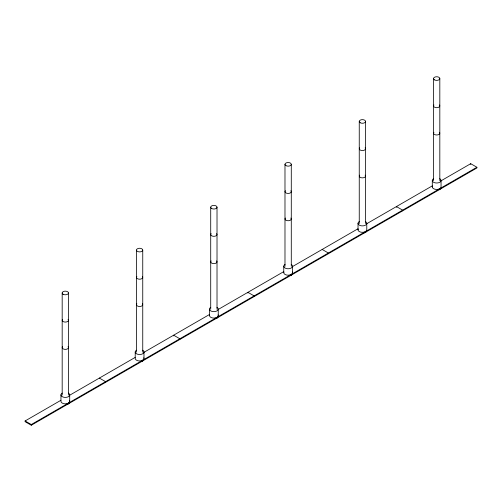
<?xml version="1.0" encoding="UTF-8"?>
<svg xmlns="http://www.w3.org/2000/svg" width="502" height="502" viewBox="0 0 502 502"><rect width="100%" height="100%" fill="white"/><g stroke="black" fill="none" stroke-linecap="round" stroke-linejoin="round"><path stroke-width="0.75" d="M441.001 180.839L470.713 163.69L476.9 167.26L476.9 167.975L31.287 425.244L25.1 421.674L25.1 420.958L60.886 400.301M69.659 395.231L135.151 357.418M143.93 352.354L209.422 314.541M218.201 309.477L283.686 271.664M292.465 266.593L357.957 228.786M366.736 223.716L432.228 185.909M25.1 420.958L31.287 424.535L476.9 167.26M322.171 249.444L328.364 253.021L328.364 253.73M99.371 378.081L105.558 381.652L105.558 382.367M470.713 163.69L470.713 164.405M441.045 180.482L441.045 186.913A4.374 2.529 0 0 1 436.1 189.417A4.374 2.529 0 0 1 432.442 186.261M439.821 78.569L439.821 180.626M439.765 188.702L439.765 189.417M433.521 78.569L433.521 180.626M432.297 180.482L432.297 186.913M402.629 210.853L402.629 210.137L396.442 206.567L396.442 207.282M366.78 223.359L366.78 229.79A4.374 2.529 0 0 1 361.829 232.294A4.374 2.529 0 0 1 358.177 229.138M365.556 121.453L365.556 223.503M365.5 231.579L365.5 232.294M359.25 121.453L359.25 223.503M358.026 223.359L358.026 229.79M292.509 266.242L292.509 272.674M291.285 164.33L291.285 266.386M291.229 274.456L291.229 275.171M284.985 164.33L284.985 266.386M283.755 266.242L283.755 272.674M254.094 296.613L254.094 295.898L247.906 292.321L247.906 293.036M218.244 309.119L218.244 315.551M217.015 207.207L217.015 309.263M216.958 317.333L216.958 318.048M210.714 207.207L210.714 309.263M209.491 309.119L209.491 315.551M179.829 339.49L179.829 338.775L173.636 335.204L173.636 335.92M143.974 351.996L143.974 358.428M142.75 250.084A3.15 1.82 0 0 1 138.025 251.659A3.15 1.82 0 0 1 138.025 248.509A3.15 1.82 0 0 1 142.75 250.084L142.75 352.14M142.694 360.216L142.694 360.932M136.444 250.084L136.444 352.14M135.22 351.996L135.22 358.428A4.374 2.529 0 0 0 140.171 360.932A4.374 2.529 0 0 0 143.823 357.775M69.703 394.873L69.703 401.305M68.479 292.967L68.479 395.018M68.423 403.093L68.423 403.809M62.179 292.967L62.179 395.018M60.955 394.873L60.955 401.305A4.374 2.529 0 0 0 65.9 403.809A4.374 2.529 0 0 0 69.558 400.652M31.287 424.535L31.287 425.244M440.9 188.281A4.374 2.529 0 0 1 438.861 189.819M439.765 178.693A4.374 2.529 0 0 1 439.765 182.27A4.374 2.529 0 0 1 433.577 182.27A4.374 2.529 0 0 1 433.577 178.693M439.401 132.264A3.15 1.82 0 0 1 436.671 134.994A3.15 1.82 0 0 1 433.941 132.264M439.401 104.962A3.15 1.82 0 0 1 436.671 107.692A3.15 1.82 0 0 1 433.941 104.962M366.629 231.158A4.374 2.529 0 0 1 363.536 232.947M365.5 221.577A4.374 2.529 0 0 1 365.5 225.147A4.374 2.529 0 0 1 359.306 225.147A4.374 2.529 0 0 1 359.306 221.577M365.13 175.142A3.15 1.82 0 0 1 362.4 177.871A3.15 1.82 0 0 1 359.677 175.142M365.13 147.839A3.15 1.82 0 0 1 362.4 150.569A3.15 1.82 0 0 1 359.677 147.839M292.359 272.015A4.374 2.529 0 0 1 288.135 275.196A4.374 2.529 0 0 1 283.906 272.015M292.359 274.042A4.374 2.529 0 0 1 290.325 275.573M291.229 264.454A4.374 2.529 0 0 1 291.229 268.024A4.374 2.529 0 0 1 285.042 268.024A4.374 2.529 0 0 1 285.042 264.454M290.865 218.019A3.15 1.82 0 0 1 288.135 220.748A3.15 1.82 0 0 1 285.406 218.019M290.865 190.722A3.15 1.82 0 0 1 288.135 193.446A3.15 1.82 0 0 1 285.406 190.722M218.094 314.898A4.374 2.529 0 0 1 213.865 318.073A4.374 2.529 0 0 1 209.641 314.898M218.094 316.919A4.374 2.529 0 0 1 216.055 318.45M216.958 307.331A4.374 2.529 0 0 1 216.958 310.901A4.374 2.529 0 0 1 210.771 310.901A4.374 2.529 0 0 1 210.771 307.331M216.594 260.896A3.15 1.82 0 0 1 213.865 263.625A3.15 1.82 0 0 1 211.135 260.896M216.594 233.599A3.15 1.82 0 0 1 213.865 236.329A3.15 1.82 0 0 1 211.135 233.599M143.39 360.405A4.374 2.529 0 0 1 141.784 361.333M142.694 350.208A4.374 2.529 0 0 1 142.694 353.784A4.374 2.529 0 0 1 136.5 353.784A4.374 2.529 0 0 1 136.5 350.208M142.323 303.779A3.15 1.82 0 0 1 139.6 306.502A3.15 1.82 0 0 1 136.87 303.779M142.323 276.476A3.15 1.82 0 0 1 139.6 279.206A3.15 1.82 0 0 1 136.87 276.476M69.558 402.673A4.374 2.529 0 0 1 66.459 404.461M68.423 393.085A4.374 2.529 0 0 1 68.423 396.662A4.374 2.529 0 0 1 62.235 396.662A4.374 2.529 0 0 1 62.235 393.085M68.059 346.656A3.15 1.82 0 0 1 65.329 349.386A3.15 1.82 0 0 1 62.599 346.656M68.059 319.354A3.15 1.82 0 0 1 65.329 322.083A3.15 1.82 0 0 1 62.599 319.354M434.443 79.856A3.15 1.82 0 0 0 439.714 79.046A3.15 1.82 0 0 0 435.855 76.812A3.15 1.82 0 0 0 434.443 79.856M360.172 122.739A3.15 1.82 0 0 0 365.443 121.923A3.15 1.82 0 0 0 361.584 119.696A3.15 1.82 0 0 0 360.172 122.739M285.908 165.616A3.15 1.82 0 0 0 291.179 164.8A3.15 1.82 0 0 0 287.32 162.573A3.15 1.82 0 0 0 285.908 165.616M211.637 208.493A3.15 1.82 0 0 0 216.908 207.677A3.15 1.82 0 0 0 213.049 205.45A3.15 1.82 0 0 0 211.637 208.493M63.101 294.254A3.15 1.82 0 0 0 68.372 293.438A3.15 1.82 0 0 0 64.513 291.21A3.15 1.82 0 0 0 63.101 294.254"/></g></svg>
